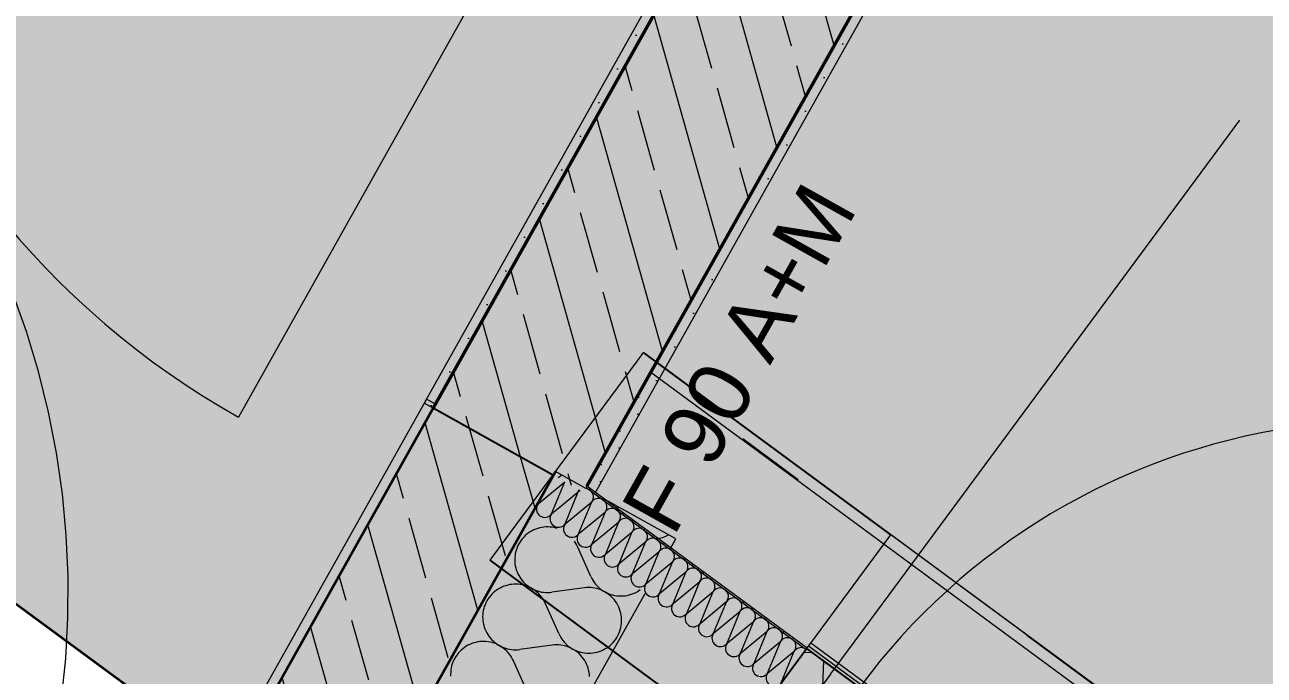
# Model space of a CAD drawing. Header units: metres. Extents: x -36 to 59, y 39 to 183.
# Drawn here: x 13.083 to 14.881, y 152.446 to 153.39 of the extents above; entities that cross this region are included whole.
import ezdxf

# ---------------------------------------------------------------- set-up
doc = ezdxf.new("R2010")
doc.units = ezdxf.units.M
doc.header["$MEASUREMENT"] = 0
for name, pattern in [('Achse', [0.0023, 0.0015, -0.0008]), ('Punktlinie', [0.0035, 0, -0.0035]), ('Strichlinie-über-Schnitt', [0.0023, 0.0008, -0.0015]), ('Strichlinie_ eng', [0.0023, 0.0015, -0.0008]), ('Strichpunktlinie', [0.006703, 0.003528, -0.001764, 0, -0.001411]), ('Wipeout_Contour', [1, 0, -1])]:
    doc.linetypes.add(name, pattern=pattern)
for name, color, linetype in [('00  Raster', 7, 'Continuous'), ('00  Raster Ausbau', 7, 'Continuous'), ('10  Decken', 7, 'Continuous'), ('10  Fassade', 7, 'Continuous'), ('10  Fassade_Deckschraffur', 7, 'Continuous'), ('10  Fassade_Schnittschraffur', 7, 'Continuous'), ('10  Treppen + Rampen', 7, 'Continuous'), ('10  Wand Massiv', 7, 'Continuous'), ('10  Wand Massiv_Deckschraffur', 7, 'Continuous'), ('10  Wand Massiv_Fenster', 7, 'Continuous'), ('10  Wand Massiv_Schnittschraffur', 7, 'Continuous'), ('10  Wand Massiv_Tür', 7, 'Continuous'), ('20  Boden Aufbauten', 7, 'Continuous'), ('40  Text Brandschutz', 7, 'Continuous'), ('Neubau_10  Treppen + Rampen', 7, 'Continuous'), ('Neubau_20  Boden Aufbauten', 7, 'Continuous'), ('Neubau_20  Decke Abhangdecke', 7, 'Continuous'), ('Neubau_50  NUF - Raumstempel', 7, 'Continuous')]:
    doc.layers.add(name, color=color, linetype=linetype)
doc.styles.add('ERSTELLTER_STIL_1', font='')
doc.styles.get('ERSTELLTER_STIL_1').set_extended_font_data('Arial')
pattern_1 = [(87.605446, (0, 0), (-0.059947608, 0.002506841), []), (177.605446, (0, 0), (0.002506841, 0.059947608), [])]
pattern_2 = [(87.605446, (0, 0), (-0.02497817, 0.001044517), [0, -0.025])]

# ---------------------------------------------------------------- blocks, each defined once
blk = doc.blocks.new('*X60', base_point=(-0.1628, 98.0075))
at = {"layer": '10  Wand Massiv_Schnittschraffur', "color": 98, "linetype": 'Continuous', "lineweight": 13, "ltscale": 1000, "true_color": 0x000100}
for p, q in [((13.814, 152.6523), (13.8116, 152.6505)), ((13.8165, 152.6539), (13.814, 152.6523)), ((13.8191, 152.6554), (13.8165, 152.6539)), ((13.8218, 152.6568), (13.8191, 152.6554)), ((13.8246, 152.6579), (13.8218, 152.6568)), ((13.8275, 152.6589), (13.8246, 152.6579)), ((13.8304, 152.6597), (13.8275, 152.6589)), ((13.8333, 152.6603), (13.8304, 152.6597)), ((13.8363, 152.6608), (13.8333, 152.6603)), ((13.8393, 152.661), (13.8363, 152.6608)), ((13.8423, 152.6611), (13.8393, 152.661)), ((13.8453, 152.6609), (13.8423, 152.6611)), ((13.8483, 152.6606), (13.8453, 152.6609)), ((13.8513, 152.6601), (13.8483, 152.6606)), ((13.8542, 152.6594), (13.8513, 152.6601)), ((13.8556, 152.6589), (13.8542, 152.6594)), ((13.7986, 152.634), (13.7974, 152.6313)), ((13.8, 152.6367), (13.7986, 152.634)), ((13.8016, 152.6393), (13.8, 152.6367)), ((13.8033, 152.6418), (13.8016, 152.6393)), ((13.8052, 152.6441), (13.8033, 152.6418)), ((13.8072, 152.6464), (13.8052, 152.6441)), ((13.8093, 152.6485), (13.8072, 152.6464)), ((13.8116, 152.6505), (13.8093, 152.6485)), ((13.8823, 152.638), (13.8809, 152.6403)), ((13.8838, 152.6354), (13.8823, 152.638)), ((13.8851, 152.6327), (13.8838, 152.6354)), ((13.7941, 152.6167), (13.794, 152.6137)), ((13.7944, 152.6197), (13.7941, 152.6167)), ((13.7948, 152.6226), (13.7944, 152.6197)), ((13.7955, 152.6256), (13.7948, 152.6226)), ((13.7964, 152.6285), (13.7955, 152.6256)), ((13.7974, 152.6313), (13.7964, 152.6285)), ((13.9044, 152.5892), (13.8851, 152.6327)), ((13.794, 152.6137), (13.794, 152.6106)), ((13.794, 152.6106), (13.7943, 152.6076)), ((13.7943, 152.6076), (13.7948, 152.6047)), ((13.7948, 152.6047), (13.7954, 152.6017)), ((13.7954, 152.6017), (13.7962, 152.5988)), ((13.7962, 152.5988), (13.7973, 152.596)), ((13.7973, 152.596), (13.7985, 152.5932)), ((13.7985, 152.5932), (13.7998, 152.5905)), ((13.7998, 152.5905), (13.8013, 152.588)), ((13.8013, 152.588), (13.803, 152.5855)), ((13.803, 152.5855), (13.8049, 152.5831)), ((13.8049, 152.5831), (13.8069, 152.5808)), ((13.8069, 152.5808), (13.809, 152.5787)), ((13.9044, 152.5892), (13.9057, 152.5864)), ((13.9057, 152.5864), (13.9072, 152.5837)), ((13.9072, 152.5837), (13.9089, 152.5812)), ((13.9089, 152.5812), (13.9107, 152.5787)), ((13.7586, 152.561), (13.7567, 152.5587)), ((13.7606, 152.5633), (13.7586, 152.561)), ((13.7628, 152.5654), (13.7606, 152.5633)), ((13.7651, 152.5674), (13.7628, 152.5654)), ((13.7675, 152.5692), (13.7651, 152.5674)), ((13.77, 152.5709), (13.7675, 152.5692)), ((13.7726, 152.5724), (13.77, 152.5709)), ((13.7753, 152.5737), (13.7726, 152.5724)), ((13.7781, 152.5749), (13.7753, 152.5737)), ((13.7809, 152.5758), (13.7781, 152.5749)), ((13.7838, 152.5766), (13.7809, 152.5758)), ((13.7868, 152.5773), (13.7838, 152.5766)), ((13.7897, 152.5777), (13.7868, 152.5773)), ((13.7927, 152.5779), (13.7897, 152.5777)), ((13.7958, 152.578), (13.7927, 152.5779)), ((13.7988, 152.5778), (13.7958, 152.578)), ((13.8018, 152.5775), (13.7988, 152.5778)), ((13.8047, 152.577), (13.8018, 152.5775)), ((13.8077, 152.5763), (13.8047, 152.577)), ((13.8105, 152.5754), (13.8077, 152.5763)), ((13.809, 152.5787), (13.8113, 152.5767)), ((13.8133, 152.5743), (13.8105, 152.5754)), ((13.8113, 152.5767), (13.8137, 152.5749)), ((13.8161, 152.5731), (13.8133, 152.5743)), ((13.8137, 152.5749), (13.8161, 152.5732)), ((13.8161, 152.5732), (13.8187, 152.5716)), ((13.8187, 152.5716), (13.8161, 152.5731)), ((13.8187, 152.5716), (13.8214, 152.5703)), ((13.8213, 152.5701), (13.8187, 152.5716)), ((13.8238, 152.5683), (13.8213, 152.5701)), ((13.8214, 152.5703), (13.8242, 152.5691)), ((13.8261, 152.5664), (13.8238, 152.5683)), ((13.8242, 152.5691), (13.827, 152.5681)), ((13.8283, 152.5644), (13.8261, 152.5664)), ((13.827, 152.5681), (13.8299, 152.5673)), ((13.8304, 152.5622), (13.8283, 152.5644)), ((13.8299, 152.5673), (13.8329, 152.5666)), ((13.8324, 152.5599), (13.8304, 152.5622)), ((13.8329, 152.5666), (13.8359, 152.5662)), ((13.8359, 152.5662), (13.8389, 152.5659)), ((13.8389, 152.5659), (13.8419, 152.5658)), ((13.8419, 152.5658), (13.8449, 152.5659)), ((13.8449, 152.5659), (13.8479, 152.5662)), ((13.8951, 152.5725), (13.8479, 152.5662)), ((13.8981, 152.5729), (13.8951, 152.5725)), ((13.9012, 152.573), (13.8981, 152.5729)), ((13.9042, 152.5729), (13.9012, 152.573)), ((13.9073, 152.5726), (13.9042, 152.5729)), ((13.9103, 152.5721), (13.9073, 152.5726)), ((13.9133, 152.5715), (13.9103, 152.5721)), ((13.9107, 152.5787), (13.9127, 152.5764)), ((13.9127, 152.5764), (13.9148, 152.5742)), ((13.9162, 152.5706), (13.9133, 152.5715)), ((13.9148, 152.5742), (13.9171, 152.5722)), ((13.9191, 152.5696), (13.9162, 152.5706)), ((13.9171, 152.5722), (13.9195, 152.5703)), ((13.9219, 152.5683), (13.9191, 152.5696)), ((13.9195, 152.5703), (13.922, 152.5685)), ((13.9246, 152.5669), (13.9219, 152.5683)), ((13.922, 152.5685), (13.9246, 152.5669)), ((13.9246, 152.5669), (13.9273, 152.5655)), ((13.9272, 152.5654), (13.9246, 152.5669)), ((13.9297, 152.5636), (13.9272, 152.5654)), ((13.9273, 152.5655), (13.9301, 152.5643)), ((13.9321, 152.5617), (13.9297, 152.5636)), ((13.9301, 152.5643), (13.933, 152.5632)), ((13.9344, 152.5597), (13.9321, 152.5617)), ((13.933, 152.5632), (13.9359, 152.5624)), ((13.9359, 152.5624), (13.9389, 152.5617)), ((13.9389, 152.5617), (13.9419, 152.5612)), ((13.9419, 152.5612), (13.9449, 152.5609)), ((13.9449, 152.5609), (13.948, 152.5608)), ((13.948, 152.5608), (13.951, 152.5609)), ((13.951, 152.5609), (13.9541, 152.5612)), ((13.9541, 152.5612), (13.9571, 152.5617)), ((13.9571, 152.5617), (13.9601, 152.5624)), ((13.9601, 152.5624), (13.963, 152.5633)), ((13.963, 152.5633), (13.9659, 152.5643)), ((13.9659, 152.5643), (13.9687, 152.5656)), ((13.9687, 152.5656), (13.9714, 152.567)), ((13.9714, 152.567), (13.974, 152.5686)), ((13.974, 152.5686), (13.9761, 152.5701)), ((13.7498, 152.5454), (13.749, 152.5425)), ((13.7509, 152.5482), (13.7498, 152.5454)), ((13.7521, 152.551), (13.7509, 152.5482)), ((13.7535, 152.5536), (13.7521, 152.551)), ((13.755, 152.5562), (13.7535, 152.5536)), ((13.7567, 152.5587), (13.755, 152.5562)), ((13.8341, 152.5575), (13.8324, 152.5599)), ((13.8358, 152.555), (13.8341, 152.5575)), ((13.8373, 152.5523), (13.8358, 152.555)), ((13.8386, 152.5496), (13.8373, 152.5523)), ((13.8578, 152.5061), (13.8386, 152.5496)), ((13.9365, 152.5575), (13.9344, 152.5597)), ((13.9385, 152.5552), (13.9365, 152.5575)), ((13.9403, 152.5527), (13.9385, 152.5552)), ((13.942, 152.5502), (13.9403, 152.5527)), ((13.9435, 152.5475), (13.942, 152.5502)), ((13.9449, 152.5448), (13.9435, 152.5475)), ((13.946, 152.5419), (13.9449, 152.5448)), ((13.7475, 152.5336), (13.7474, 152.5306)), ((13.7474, 152.5306), (13.7475, 152.5276)), ((13.7478, 152.5366), (13.7475, 152.5336)), ((13.7475, 152.5276), (13.7478, 152.5246)), ((13.7483, 152.5396), (13.7478, 152.5366)), ((13.749, 152.5425), (13.7483, 152.5396)), ((13.947, 152.539), (13.946, 152.5419)), ((13.9478, 152.5361), (13.947, 152.539)), ((13.9484, 152.5331), (13.9478, 152.5361)), ((13.9488, 152.5301), (13.9484, 152.5331)), ((13.949, 152.527), (13.9488, 152.5301)), ((13.949, 152.5239), (13.949, 152.527)), ((13.7478, 152.5246), (13.7482, 152.5216)), ((13.7482, 152.5216), (13.7489, 152.5186)), ((13.7489, 152.5186), (13.7497, 152.5157)), ((13.7497, 152.5157), (13.7507, 152.5129)), ((13.7507, 152.5129), (13.7519, 152.5101)), ((13.7519, 152.5101), (13.7533, 152.5075)), ((13.7533, 152.5075), (13.7548, 152.5049)), ((13.945, 152.5062), (13.9461, 152.509)), ((13.9461, 152.509), (13.9471, 152.5119)), ((13.9471, 152.5119), (13.9478, 152.5149)), ((13.9478, 152.5149), (13.9484, 152.5179)), ((13.9484, 152.5179), (13.9488, 152.5209)), ((13.9488, 152.5209), (13.949, 152.5239)), ((13.726, 152.4893), (13.7234, 152.4878)), ((13.7287, 152.4906), (13.726, 152.4893)), ((13.7315, 152.4918), (13.7287, 152.4906)), ((13.7344, 152.4927), (13.7315, 152.4918)), ((13.7373, 152.4935), (13.7344, 152.4927)), ((13.7402, 152.4942), (13.7373, 152.4935)), ((13.7432, 152.4946), (13.7402, 152.4942)), ((13.7462, 152.4948), (13.7432, 152.4946)), ((13.7492, 152.4949), (13.7462, 152.4948)), ((13.7522, 152.4947), (13.7492, 152.4949)), ((13.7552, 152.4944), (13.7522, 152.4947)), ((13.7548, 152.5049), (13.7565, 152.5024)), ((13.7582, 152.4939), (13.7552, 152.4944)), ((13.7565, 152.5024), (13.7583, 152.5)), ((13.7611, 152.4932), (13.7582, 152.4939)), ((13.7583, 152.5), (13.7603, 152.4977)), ((13.7603, 152.4977), (13.7625, 152.4956)), ((13.764, 152.4923), (13.7611, 152.4932)), ((13.7625, 152.4956), (13.7647, 152.4936)), ((13.7668, 152.4912), (13.764, 152.4923)), ((13.7647, 152.4936), (13.7671, 152.4918)), ((13.7695, 152.49), (13.7668, 152.4912)), ((13.7671, 152.4918), (13.7696, 152.4901)), ((13.7722, 152.4886), (13.7695, 152.49)), ((13.7696, 152.4901), (13.7722, 152.4886)), ((13.8485, 152.4895), (13.8013, 152.4832)), ((13.8516, 152.4898), (13.8485, 152.4895)), ((13.8546, 152.4899), (13.8516, 152.4898)), ((13.8577, 152.4898), (13.8546, 152.4899)), ((13.8607, 152.4895), (13.8577, 152.4898)), ((13.8578, 152.5061), (13.8592, 152.5033)), ((13.8592, 152.5033), (13.8607, 152.5007)), ((13.8607, 152.5007), (13.8623, 152.4981)), ((13.8637, 152.489), (13.8607, 152.4895)), ((13.8623, 152.4981), (13.8642, 152.4956)), ((13.8667, 152.4884), (13.8637, 152.489)), ((13.8642, 152.4956), (13.8661, 152.4933)), ((13.8661, 152.4933), (13.8683, 152.4911)), ((13.8683, 152.4911), (13.8705, 152.4891)), ((13.8705, 152.4891), (13.8729, 152.4872)), ((13.9299, 152.4872), (13.9323, 152.4891)), ((13.9323, 152.4891), (13.9346, 152.4912)), ((13.9346, 152.4912), (13.9367, 152.4934)), ((13.9367, 152.4934), (13.9387, 152.4957)), ((13.9387, 152.4957), (13.9405, 152.4982)), ((13.9405, 152.4982), (13.9422, 152.5007)), ((13.9422, 152.5007), (13.9436, 152.5034)), ((13.9436, 152.5034), (13.945, 152.5062)), ((13.7085, 152.4731), (13.7069, 152.4705)), ((13.7102, 152.4756), (13.7085, 152.4731)), ((13.7121, 152.478), (13.7102, 152.4756)), ((13.7141, 152.4802), (13.7121, 152.478)), ((13.7162, 152.4823), (13.7141, 152.4802)), ((13.7185, 152.4843), (13.7162, 152.4823)), ((13.7209, 152.4861), (13.7185, 152.4843)), ((13.7234, 152.4878), (13.7209, 152.4861)), ((13.7722, 152.4886), (13.7749, 152.4872)), ((13.7748, 152.487), (13.7722, 152.4886)), ((13.7772, 152.4852), (13.7748, 152.487)), ((13.7749, 152.4872), (13.7776, 152.486)), ((13.7796, 152.4833), (13.7772, 152.4852)), ((13.7776, 152.486), (13.7805, 152.485)), ((13.7818, 152.4813), (13.7796, 152.4833)), ((13.7805, 152.485), (13.7834, 152.4842)), ((13.7839, 152.4791), (13.7818, 152.4813)), ((13.7834, 152.4842), (13.7863, 152.4835)), ((13.7858, 152.4768), (13.7839, 152.4791)), ((13.7876, 152.4744), (13.7858, 152.4768)), ((13.7863, 152.4835), (13.7893, 152.4831)), ((13.7892, 152.4719), (13.7876, 152.4744)), ((13.7907, 152.4693), (13.7892, 152.4719)), ((13.7893, 152.4831), (13.7923, 152.4828)), ((13.7923, 152.4828), (13.7953, 152.4827)), ((13.7953, 152.4827), (13.7983, 152.4828)), ((13.7983, 152.4828), (13.8013, 152.4832)), ((13.8696, 152.4875), (13.8667, 152.4884)), ((13.8725, 152.4865), (13.8696, 152.4875)), ((13.8753, 152.4852), (13.8725, 152.4865)), ((13.8729, 152.4872), (13.8754, 152.4854)), ((13.878, 152.4838), (13.8753, 152.4852)), ((13.8754, 152.4854), (13.878, 152.4838)), ((13.878, 152.4838), (13.8807, 152.4824)), ((13.8807, 152.4823), (13.878, 152.4838)), ((13.8807, 152.4824), (13.8835, 152.4812)), ((13.8832, 152.4805), (13.8807, 152.4823)), ((13.8856, 152.4786), (13.8832, 152.4805)), ((13.8835, 152.4812), (13.8864, 152.4801)), ((13.8878, 152.4766), (13.8856, 152.4786)), ((13.8864, 152.4801), (13.8893, 152.4793)), ((13.89, 152.4744), (13.8878, 152.4766)), ((13.8893, 152.4793), (13.8923, 152.4786)), ((13.892, 152.4721), (13.89, 152.4744)), ((13.8938, 152.4696), (13.892, 152.4721)), ((13.8923, 152.4786), (13.8953, 152.4781)), ((13.8953, 152.4781), (13.8984, 152.4778)), ((13.8984, 152.4778), (13.9014, 152.4777)), ((13.9014, 152.4777), (13.9045, 152.4778)), ((13.9045, 152.4778), (13.9075, 152.4781)), ((13.9075, 152.4781), (13.9105, 152.4786)), ((13.9105, 152.4786), (13.9135, 152.4793)), ((13.9135, 152.4793), (13.9164, 152.4802)), ((13.9164, 152.4802), (13.9193, 152.4812)), ((13.9193, 152.4812), (13.9221, 152.4825)), ((13.9221, 152.4825), (13.9248, 152.4839)), ((13.9248, 152.4839), (13.9274, 152.4855)), ((13.9274, 152.4855), (13.9299, 152.4872)), ((13.7013, 152.4535), (13.701, 152.4505)), ((13.7017, 152.4565), (13.7013, 152.4535)), ((13.7024, 152.4594), (13.7017, 152.4565)), ((13.7033, 152.4623), (13.7024, 152.4594)), ((13.7043, 152.4651), (13.7033, 152.4623)), ((13.7055, 152.4679), (13.7043, 152.4651)), ((13.7069, 152.4705), (13.7055, 152.4679)), ((13.792, 152.4665), (13.7907, 152.4693)), ((13.8113, 152.423), (13.792, 152.4665)), ((13.8955, 152.4671), (13.8938, 152.4696)), ((13.897, 152.4644), (13.8955, 152.4671)), ((13.8983, 152.4617), (13.897, 152.4644)), ((13.8995, 152.4588), (13.8983, 152.4617)), ((13.9004, 152.4559), (13.8995, 152.4588)), ((13.9012, 152.453), (13.9004, 152.4559)), ((13.701, 152.4505), (13.7008, 152.4475)), ((13.7008, 152.4475), (13.7009, 152.4445)), ((13.9018, 152.45), (13.9012, 152.453)), ((13.9022, 152.447), (13.9018, 152.45)), ((13.9024, 152.4439), (13.9022, 152.447))]:
    blk.add_line(p, q, dxfattribs=at)
blk = doc.blocks.new('*X61', base_point=(-0.1628, 98.0075))
at = {"layer": '10  Wand Massiv_Schnittschraffur', "color": 98, "linetype": 'Continuous', "lineweight": 13, "ltscale": 1000, "true_color": 0x000100}
for p, q in [((13.8582, 152.7335), (13.8567, 152.7323)), ((13.8606, 152.7354), (13.8582, 152.7335)), ((13.8622, 152.7364), (13.8606, 152.7354))]:
    blk.add_line(p, q, dxfattribs=at)
blk = doc.blocks.new('*X62', base_point=(-0.1628, 98.0075))
at = {"layer": '10  Wand Massiv_Schnittschraffur', "color": 98, "linetype": 'Continuous', "lineweight": 13, "ltscale": 1000, "true_color": 0x000100}
for p, q in [((13.9447, 152.6864), (13.9424, 152.6914)), ((14.0016, 152.6444), (14.0036, 152.6448)), ((14.0036, 152.6448), (14.0066, 152.6455)), ((14.0066, 152.6455), (14.0096, 152.6463)), ((14.0096, 152.6463), (14.0124, 152.6474)), ((14.0124, 152.6474), (14.0152, 152.6486)), ((14.0152, 152.6486), (14.0171, 152.6496))]:
    blk.add_line(p, q, dxfattribs=at)
blk = doc.blocks.new('*X76', base_point=(-0.1628, 98.0075))
at = {"layer": '10  Fassade_Schnittschraffur', "color": 98, "linetype": 'Continuous', "lineweight": 13, "ltscale": 1000, "true_color": 0x000100}
for p, q in [((13.8279, 152.6944), (13.8666, 152.7264)), ((13.8475, 152.68), (13.8666, 152.7264)), ((13.8475, 152.68), (13.8862, 152.7119)), ((13.8671, 152.6655), (13.8862, 152.7119)), ((13.8279, 152.6944), (13.8299, 152.6992)), ((13.8671, 152.6655), (13.9058, 152.6975)), ((13.8867, 152.6511), (13.9058, 152.6975)), ((13.8867, 152.6511), (13.9254, 152.683)), ((13.9063, 152.6367), (13.9254, 152.683)), ((13.9063, 152.6367), (13.945, 152.6686)), ((13.9259, 152.6222), (13.945, 152.6686)), ((13.9259, 152.6222), (13.9645, 152.6542)), ((13.9455, 152.6078), (13.9645, 152.6542)), ((13.9455, 152.6078), (13.9841, 152.6397)), ((13.965, 152.5933), (13.9841, 152.6397)), ((13.965, 152.5933), (14.0037, 152.6253)), ((13.9846, 152.5789), (14.0037, 152.6253)), ((13.9846, 152.5789), (14.0233, 152.6108)), ((14.0042, 152.5644), (14.0233, 152.6108)), ((14.0042, 152.5644), (14.0429, 152.5964)), ((14.0238, 152.55), (14.0429, 152.5964)), ((14.0238, 152.55), (14.0625, 152.582)), ((14.0434, 152.5356), (14.0625, 152.582)), ((14.0434, 152.5356), (14.082, 152.5675)), ((14.063, 152.5211), (14.082, 152.5675)), ((14.063, 152.5211), (14.1016, 152.5531)), ((14.0825, 152.5067), (14.1016, 152.5531)), ((14.0825, 152.5067), (14.1212, 152.5386)), ((14.1021, 152.4922), (14.1212, 152.5386)), ((14.1021, 152.4922), (14.1408, 152.5242)), ((14.1217, 152.4778), (14.1408, 152.5242)), ((14.1217, 152.4778), (14.1604, 152.5097)), ((14.1413, 152.4634), (14.1604, 152.5097)), ((14.1413, 152.4634), (14.18, 152.4953)), ((14.1609, 152.4489), (14.18, 152.4953)), ((14.1609, 152.4489), (14.1996, 152.4809)), ((14.1805, 152.4345), (14.1996, 152.4809)), ((14.1805, 152.4345), (14.1813, 152.4351))]:
    blk.add_line(p, q, dxfattribs=at)
for centre, start, end in [((13.8568, 152.7336), 323.5933, 325.0961), ((13.8764, 152.7192), 323.5933, 339.3903), ((13.896, 152.7047), 127.2105, 143.5933), ((13.896, 152.7047), 53.5933, 86.3075), ((13.896, 152.7047), 323.5933, 53.5933), ((13.8377, 152.6872), 143.5933, 233.5933), ((13.9156, 152.6903), 53.5933, 143.5933), ((13.9156, 152.6903), 323.5933, 53.5933), ((13.9352, 152.6758), 53.5933, 143.5933), ((13.8377, 152.6872), 233.5933, 323.5933), ((13.8573, 152.6728), 143.5933, 233.5933), ((13.9352, 152.6758), 323.5933, 53.5933), ((13.9548, 152.6614), 53.5933, 143.5933), ((13.9548, 152.6614), 323.5933, 53.5933), ((13.8573, 152.6728), 233.5933, 323.5933), ((13.8769, 152.6583), 143.5933, 233.5933), ((13.8769, 152.6583), 233.5933, 323.5933), ((13.8965, 152.6439), 143.5933, 233.5933), ((13.9743, 152.6469), 53.5933, 143.5933), ((13.9743, 152.6469), 323.5933, 53.5933), ((13.8965, 152.6439), 233.5933, 323.5933), ((13.9161, 152.6294), 143.5933, 233.5933), ((13.9939, 152.6325), 53.5933, 143.5933), ((13.9939, 152.6325), 323.5933, 53.5933), ((13.9161, 152.6294), 233.5933, 323.5933), ((13.9357, 152.615), 143.5933, 233.5933), ((14.0135, 152.6181), 53.5933, 143.5933), ((14.0135, 152.6181), 323.5933, 53.5933), ((14.0331, 152.6036), 53.5933, 143.5933), ((13.9357, 152.615), 233.5933, 323.5933), ((13.9552, 152.6006), 143.5933, 233.5933), ((14.0331, 152.6036), 323.5933, 53.5933), ((14.0527, 152.5892), 53.5933, 143.5933), ((14.0527, 152.5892), 323.5933, 53.5933), ((13.9552, 152.6006), 233.5933, 323.5933), ((13.9748, 152.5861), 143.5933, 233.5933), ((13.9748, 152.5861), 233.5933, 323.5933), ((13.9944, 152.5717), 143.5933, 233.5933), ((14.0723, 152.5747), 53.5933, 143.5933), ((14.0723, 152.5747), 323.5933, 53.5933), ((13.9944, 152.5717), 233.5933, 323.5933), ((14.014, 152.5572), 143.5933, 233.5933), ((14.0918, 152.5603), 53.5933, 143.5933), ((14.0918, 152.5603), 323.5933, 53.5933), ((14.014, 152.5572), 233.5933, 323.5933), ((14.0336, 152.5428), 143.5933, 233.5933), ((14.1114, 152.5458), 53.5933, 143.5933), ((14.1114, 152.5458), 323.5933, 53.5933), ((14.131, 152.5314), 53.5933, 143.5933), ((14.0336, 152.5428), 233.5933, 323.5933), ((14.0532, 152.5283), 143.5933, 233.5933), ((14.131, 152.5314), 323.5933, 53.5933), ((14.1506, 152.517), 53.5933, 143.5933), ((14.1506, 152.517), 323.5933, 53.5933), ((14.0532, 152.5283), 233.5933, 323.5933), ((14.0727, 152.5139), 143.5933, 233.5933), ((14.1702, 152.5025), 53.5933, 143.5933), ((14.1702, 152.5025), 323.5933, 53.5933), ((14.0727, 152.5139), 233.5933, 323.5933), ((14.0923, 152.4995), 143.5933, 233.5933), ((14.0923, 152.4995), 233.5933, 323.5933), ((14.1119, 152.485), 143.5933, 233.5933), ((14.1898, 152.4881), 53.5933, 143.5933), ((14.1898, 152.4881), 323.5933, 53.5933), ((14.1119, 152.485), 233.5933, 323.5933), ((14.1315, 152.4706), 143.5933, 233.5933), ((14.2093, 152.4736), 53.5933, 143.5933), ((14.2093, 152.4736), 52.3708, 53.5933), ((14.1315, 152.4706), 233.5933, 323.5933), ((14.1511, 152.4561), 143.5933, 233.5933), ((14.1511, 152.4561), 233.5933, 323.5933), ((14.1707, 152.4417), 143.5933, 233.5933), ((14.1707, 152.4417), 233.5933, 323.5933), ((14.166, 152.4149), 52.3708, 53.5933)]:
    blk.add_arc(centre, 0.0122, start, end, dxfattribs=at)

msp = doc.modelspace()

# ---------------------------------------------------------------- hatches: boundary and pattern name
at = {"layer": '10  Wand Massiv_Deckschraffur', "linetype": 'Continuous', "lineweight": 0, "true_color": 0xffffff}
msp.add_hatch(color=7, dxfattribs=at).paths.add_polyline_path([(13.7583, 152.6127), (17.5506, 149.816), (17.7367, 150.1447), (13.9808, 152.9145)])
at = {"layer": '10  Wand Massiv_Schnittschraffur', "linetype": 'Continuous', "lineweight": 13}
for points in [[(13.8987, 152.7203), (13.9109, 152.7113), (14.4497, 153.673), (14.4366, 153.6803)], [(14.0759, 153.5787), (13.6626, 152.841), (13.6757, 152.8337), (14.089, 153.5713)], [(14.0963, 153.5844), (13.6757, 152.8337), (13.8938, 152.7115), (14.3144, 153.4622)]]:
    msp.add_hatch(color=1, dxfattribs=at).paths.add_polyline_path(points)
at = {"layer": '10  Wand Massiv_Schnittschraffur', "linetype": 'Continuous', "lineweight": 13, "true_color": 0x000100}
h = msp.add_hatch(dxfattribs=at)
h.set_pattern_fill('Gips_0002', color=98, style=0, pattern_type=2)
h.set_pattern_definition(pattern_2)
h.paths.add_polyline_path([(13.8987, 152.7203), (13.9109, 152.7113), (14.4497, 153.673), (14.4366, 153.6803)])
h = msp.add_hatch(dxfattribs=at)
h.set_pattern_fill('Gips_0002', color=98, style=0, pattern_type=2)
h.set_pattern_definition(pattern_2)
h.paths.add_polyline_path([(14.0759, 153.5787), (13.6626, 152.841), (13.6757, 152.8337), (14.089, 153.5713)])
h = msp.add_hatch(dxfattribs=at)
h.set_pattern_fill('Beton__Stahlbeton_0002', color=98, style=0, pattern_type=2)
h.set_pattern_definition([(105.73796, (0, 0), (0.11550147, 0.03254858), []), (105.73796, (-0.05775, -0.01627), (0.11550147, 0.03254858), [0.09, -0.03])])
h.paths.add_polyline_path([(14.0963, 153.5844), (13.6757, 152.8337), (13.8938, 152.7115), (14.3144, 153.4622)])
at = {"layer": '10  Wand Massiv_Schnittschraffur', "linetype": 'Continuous', "lineweight": 18}
for points in [[(13.6657, 152.8465), (11.0698, 148.2135), (11.0828, 148.2061), (13.6788, 152.8392)], [(11.2573, 148.1084), (13.8532, 152.7414), (13.6788, 152.8392), (11.0828, 148.2061)]]:
    msp.add_hatch(color=171, dxfattribs=at).paths.add_polyline_path(points)
at = {"layer": '10  Wand Massiv_Schnittschraffur', "linetype": 'Continuous', "lineweight": 13, "true_color": 0x000100}
h = msp.add_hatch(dxfattribs=at)
h.set_pattern_fill('Gips_0002', color=98, style=0, pattern_type=2)
h.set_pattern_definition(pattern_2)
h.paths.add_polyline_path([(13.6657, 152.8465), (11.0698, 148.2135), (11.0828, 148.2061), (13.6788, 152.8392)])
h = msp.add_hatch(dxfattribs=at)
h.set_pattern_fill('Beton__Stahlbeton_0002', color=98, style=0, pattern_type=2)
h.set_pattern_definition([(105.73796, (0, 0), (0.11550147, 0.03254858), []), (105.73796, (-0.05775, -0.01627), (0.11550147, 0.03254858), [0.09, -0.03])])
h.paths.add_polyline_path([(11.2573, 148.1084), (13.8532, 152.7414), (13.6788, 152.8392), (11.0828, 148.2061)])

# ---------------------------------------------------------------- linework, layer by layer
at = {"layer": '00  Raster', "color": 7, "linetype": 'Strichpunktlinie', "lineweight": 13, "ltscale": 1000}
msp.add_line((-11.9603, 108.1029), (14.1513, 154.7055), dxfattribs=at)
at = {"layer": '10  Treppen + Rampen', "color": 7, "linetype": 'Strichlinie_ eng', "lineweight": 13, "ltscale": 1000}
msp.add_arc((11.9262, 152.5651), 1.22, 330.1915, 60.3734, dxfattribs=at)
at = {"layer": '10  Wand Massiv', "color": 7, "linetype": 'Continuous', "lineweight": 50, "ltscale": 1000}
for p, q in [((14.0963, 153.5844), (13.6757, 152.8337)), ((13.8987, 152.7203), (14.3144, 153.4622))]:
    msp.add_line(p, q, dxfattribs=at)
at = {"layer": '10  Wand Massiv', "color": 7, "linetype": 'Continuous', "lineweight": 13, "ltscale": 1000}
for p, q in [((13.9719, 152.9024), (13.9808, 152.9145)), ((13.877, 152.7736), (13.9719, 152.9024)), ((13.788, 152.6529), (13.877, 152.7736)), ((13.7583, 152.6127), (13.788, 152.6529))]:
    msp.add_line(p, q, dxfattribs=at)
at = {"layer": '10  Wand Massiv', "color": 7, "linetype": 'Continuous', "lineweight": 35, "ltscale": 1000}
for p, q in [((13.6788, 152.8392), (11.0828, 148.2061)), ((13.8212, 152.6843), (13.8532, 152.7414)), ((11.2573, 148.1084), (13.8212, 152.6843))]:
    msp.add_line(p, q, dxfattribs=at)
at = {"layer": '10  Wand Massiv', "color": 7, "linetype": 'Continuous', "lineweight": 13, "ltscale": 1000, "flags": 128}
for points in [[(13.9109, 152.7113), (14.457, 153.6861)], [(14.0759, 153.5787), (13.6626, 152.841)], [(13.6657, 152.8465), (11.0698, 148.2135)], [(13.6757, 152.8337), (13.6626, 152.841)], [(13.6788, 152.8392), (13.6657, 152.8465)], [(13.8969, 152.717), (13.8532, 152.7414)], [(14.0277, 152.6437), (13.9234, 152.7021)], [(14.0204, 152.6306), (14.0277, 152.6437)], [(11.4318, 148.0106), (13.9834, 152.5646)]]:
    msp.add_lwpolyline(points, dxfattribs=at)
at = {"layer": '10  Wand Massiv', "color": 7, "linetype": 'Continuous', "lineweight": 25, "ltscale": 1000, "flags": 128}
msp.add_lwpolyline([(13.851, 152.7355), (13.6757, 152.8337)], dxfattribs=at)
at = {"layer": '10  Wand Massiv_Fenster', "color": 7, "linetype": 'Continuous', "lineweight": 13, "ltscale": 1000}
for p, q in [((13.9719, 152.9024), (13.9808, 152.9145)), ((13.877, 152.7736), (13.9719, 152.9024)), ((13.788, 152.6529), (13.877, 152.7736)), ((13.7583, 152.6127), (13.788, 152.6529))]:
    msp.add_line(p, q, dxfattribs=at)
at = {"layer": '10  Wand Massiv_Fenster', "color": 7, "linetype": 'Continuous', "lineweight": 25, "ltscale": 1000}
for p, q in [((17.7367, 150.1447), (13.9808, 152.9145)), ((17.5506, 149.816), (13.7583, 152.6127))]:
    msp.add_line(p, q, dxfattribs=at)
at = {"layer": '10  Wand Massiv_Tür', "color": 7, "linetype": 'Continuous', "lineweight": 18, "ltscale": 1000}
msp.add_line((13.9798, 153.8675), (13.3933, 152.8206), dxfattribs=at)
at = {"layer": '10  Wand Massiv_Tür', "color": 7, "linetype": 'Continuous', "lineweight": 13, "ltscale": 1000}
msp.add_arc((13.9798, 153.8675), 1.2, 150.738, 240.738, dxfattribs=at)
at = {"layer": '20  Boden Aufbauten', "color": 7, "linetype": 'Continuous', "lineweight": 13, "ltscale": 1000, "flags": 128}
msp.add_lwpolyline([(8.4599, 154.7767), (8.345, 154.5717), (11.8346, 152.6164), (11.7124, 152.3983), (13.021, 151.6652), (14.0963, 153.5844), (14.0091, 153.6333), (14.1313, 153.8514), (12.8401, 154.5748), (12.7179, 154.3567), (9.2982, 156.2729), (9.1833, 156.0678), (8.9652, 156.19), (8.2418, 154.8989)], close=True, dxfattribs=at)

# ---------------------------------------------------------------- block references
at = {"layer": '10  Treppen + Rampen', "color": 7, "linetype": 'Continuous', "lineweight": 13, "ltscale": 1000}
for name in ['*X61', '*X62', '*X60']:
    msp.add_blockref(name, (-0.1628, 98.0075), dxfattribs=at)

# ---------------------------------------------------------------- next in the draw order: wipeouts: each hides what was drawn before it
at = {"color": 254, "linetype": 'Wipeout_Contour', "lineweight": 0, "ltscale": 608.678738}
msp.add_wipeout([(17.6396, 149.9733), (17.7367, 150.1447), (14.3396, 152.6498), (14.2235, 152.4925)], dxfattribs=at).dxf.layer = '10  Fassade_Deckschraffur'

# ---------------------------------------------------------------- next in the draw order: texts
at = {"layer": '40  Text Brandschutz', "color": 7, "linetype": 'Continuous', "lineweight": 13, "insert": (13.9457, 152.6891), "char_height": 0.09, "attachment_point": 1, "rotation": 60.738, "style": 'ERSTELLTER_STIL_1'}
msp.add_mtext('\\A1;{\\pql;\\pt0,1;\\fArial|b0|i0|c0|p38;F 90 A+M\\fArial|b0|i0|c0|p38;\\fArial|b0|i0|c0|p38;\\fArial|b0|i0|c0|p38;\\fArial|b0|i0|c0|p38;\\fArial|b0|i0|c0|p38;\\fArial|b0|i0|c0|p38;\\fArial|b0|i0|c0|p38;\\fArial|b0|i0|c0|p38;\\fArial|b0|i0|c0|p38;\\fArial|b0|i0|c0|p38;\\fArial|b0|i0|c0|p38;\\fArial|b0|i0|c0|p38;\\fArial|b0|i0|c0|p38;\\fArial|b0|i0|c0|p38;\\fArial|b0|i0|c0|p38;\\fArial|b0|i0|c0|p38;\\fArial|b0|i0|c0|p38;\\fArial|b0|i0|c0|p38;\\fArial|b0|i0|c0|p38;\\fArial|b0|i0|c0|p38;\\fArial|b0|i0|c0|p38;\\fArial|b0|i0|c0|p38;\\fArial|b0|i0|c0|p38;\\fArial|b0|i0|c0|p38;\\fArial|b0|i0|c0|p38;\\fArial|b0|i0|c0|p38;\\fArial|b0|i0|c0|p38;\\fArial|b0|i0|c0|p38;\\fArial|b0|i0|c0|p38;\\fArial|b0|i0|c0|p38;\\fArial|b0|i0|c0|p38;\\fArial|b0|i0|c0|p38;\\fArial|b0|i0|c0|p38;\\fArial|b0|i0|c0|p38;\\fArial|b0|i0|c0|p38;\\fArial|b0|i0|c0|p38;\\fArial|b0|i0|c0|p38;\\fArial|b0|i0|c0|p38;\\fArial|b0|i0|c0|p38;\\fArial|b0|i0|c0|p38;\\fArial|b0|i0|c0|p38;\\fArial|b0|i0|c0|p38;\\fArial|b0|i0|c0|p38;\\fArial|b0|i0|c0|p38;\\fArial|b0|i0|c0|p38;\\fArial|b0|i0|c0|p38;\\fArial|b0|i0|c0|p38;}', dxfattribs=at)

# ---------------------------------------------------------------- next in the draw order: wipeouts: each hides what was drawn before it
at = {"color": 254, "linetype": 'Wipeout_Contour', "lineweight": 0, "ltscale": 608.297421}
msp.add_wipeout([(17.6344, 149.9642), (17.6369, 149.9686), (14.2203, 152.4881), (14.2174, 152.4841)], dxfattribs=at).dxf.layer = '10  Fassade_Deckschraffur'

# ---------------------------------------------------------------- next in the draw order: wipeouts: each hides what was drawn before it
at = {"color": 254, "linetype": 'Wipeout_Contour', "lineweight": 0, "ltscale": 608.180856}
msp.add_wipeout([(14.1812, 152.435), (17.6042, 149.9107), (17.6344, 149.9642), (14.2174, 152.4841)], dxfattribs=at).dxf.layer = '10  Fassade_Deckschraffur'

# ---------------------------------------------------------------- next in the draw order: wipeouts: each hides what was drawn before it
at = {"color": 254, "linetype": 'Wipeout_Contour', "lineweight": 0, "ltscale": 608.315998}
msp.add_wipeout([(14.2203, 152.4881), (17.6369, 149.9686), (17.6396, 149.9733), (14.2235, 152.4925)], dxfattribs=at).dxf.layer = '10  Fassade_Deckschraffur'

# ---------------------------------------------------------------- next in the draw order: hatches: boundary and pattern name
at = {"layer": '10  Fassade_Schnittschraffur', "linetype": 'Continuous', "lineweight": 0, "true_color": 0xffffff}
for points in [[(14.2168, 152.4833), (14.218, 152.4849), (13.8987, 152.7203), (13.8977, 152.7185)], [(14.2076, 152.3993), (14.2137, 152.3949), (14.2197, 152.3904), (14.2418, 152.3741), (14.2499, 152.3681), (14.2944, 152.4285), (14.2179, 152.4849), (14.1734, 152.4245)]]:
    msp.add_hatch(color=7, dxfattribs=at).paths.add_polyline_path(points)
at = {"layer": '10  Fassade_Schnittschraffur', "linetype": 'Continuous', "lineweight": 13, "true_color": 0x000100}
h = msp.add_hatch(dxfattribs=at)
h.set_pattern_fill('Dämmung__hart_1_0002', color=98, style=0, pattern_type=2)
h.set_pattern_definition(pattern_1)
h.paths.add_polyline_path([(14.2168, 152.4833), (14.218, 152.4849), (13.8987, 152.7203), (13.8977, 152.7185)])
h = msp.add_hatch(dxfattribs=at)
h.set_pattern_fill('Dämmung__hart_1_0002', color=98, style=0, pattern_type=2)
h.set_pattern_definition(pattern_1)
h.paths.add_polyline_path([(14.2076, 152.3993), (14.2137, 152.3949), (14.2197, 152.3904), (14.2418, 152.3741), (14.2499, 152.3681), (14.2944, 152.4285), (14.2179, 152.4849), (14.1734, 152.4245)])
at = {"layer": 'Neubau_10  Treppen + Rampen', "linetype": 'Continuous', "lineweight": 0, "true_color": 0x8f8f8f}
msp.add_hatch(color=252, dxfattribs=at).paths.add_polyline_path([(17.3227, 149.4136), (18.8217, 152.0611), (1.2236, 162.0253), (0.6998, 161.0905), (9.3112, 156.2655), (8.937, 155.5976)])

# ---------------------------------------------------------------- next in the draw order: linework, layer by layer
at = {"layer": '00  Raster', "color": 7, "linetype": 'Strichpunktlinie', "lineweight": 13, "ltscale": 1000}
msp.add_line((17.9774, 150.5699), (6.4769, 159.0508), dxfattribs=at)
at = {"layer": '00  Raster Ausbau', "color": 9, "linetype": 'Achse', "lineweight": 18, "ltscale": 1000}
for q in [(14.8458, 153.252), (13.6588, 151.6423)]:
    msp.add_line((14.2523, 152.4472), q, dxfattribs=at)
at = {"layer": '10  Decken', "color": 7, "linetype": 'Punktlinie', "lineweight": 13, "ltscale": 1000, "flags": 128}
msp.add_lwpolyline([(3.3511, 124.7377), (1.9323, 125.5327), (0.808, 123.5262), (0.6554, 123.6117), (0.7776, 123.8298), (-1.5997, 125.1618), (-1.8178, 125.284), (-0.6887, 127.2992), (-0.6102, 127.2552), (11.1177, 148.1866), (11.2573, 148.1084), (13.8532, 152.7414), (13.8969, 152.717), (13.9923, 152.8873), (17.7292, 150.1316)], dxfattribs=at)
at = {"layer": '10  Fassade', "color": 7, "linetype": 'Strichpunktlinie', "lineweight": 13, "ltscale": 1000}
msp.add_line((17.6498, 149.9913), (14.2358, 152.509), dxfattribs=at)
at = {"layer": '10  Fassade', "color": 7, "linetype": 'Continuous', "lineweight": 13, "ltscale": 1000}
for q in [(14.1734, 152.4245), (14.2944, 152.4285)]:
    msp.add_line((14.2179, 152.4849), q, dxfattribs=at)
at = {"layer": '10  Fassade', "color": 7, "linetype": 'Continuous', "lineweight": 13, "ltscale": 1000, "flags": 128}
for points in [[(14.2168, 152.4833), (14.218, 152.4849), (13.8987, 152.7203), (13.8977, 152.7185)], [(13.8977, 152.7185), (14.2168, 152.4833)]]:
    msp.add_lwpolyline(points, dxfattribs=at)
at = {"layer": '10  Fassade', "color": 7, "linetype": 'Continuous', "lineweight": 18, "ltscale": 1000, "flags": 128}
for points in [[(14.2235, 152.4925), (14.3396, 152.6498)], [(17.7367, 150.1447), (14.3396, 152.6498)], [(14.2203, 152.4881), (14.2235, 152.4925)], [(17.6396, 149.9733), (14.2235, 152.4925)], [(14.1812, 152.435), (14.2174, 152.4841)], [(14.2174, 152.4841), (14.2203, 152.4881)], [(17.6344, 149.9642), (14.2174, 152.4841)], [(17.6369, 149.9686), (14.2203, 152.4881)]]:
    msp.add_lwpolyline(points, dxfattribs=at)
at = {"layer": '10  Fassade', "color": 7, "linetype": 'Strichlinie_ eng', "lineweight": 18, "ltscale": 1000, "flags": 128}
for points in [[(14.2179, 152.4849), (14.1734, 152.4245)], [(14.2179, 152.4849), (15.0892, 151.8424), (15.3447, 151.654), (16.0787, 151.1127), (16.4312, 150.8527), (17.2622, 150.2399), (17.5177, 150.0515), (17.6349, 149.9651)]]:
    msp.add_lwpolyline(points, dxfattribs=at)
at = {"layer": '10  Fassade', "color": 7, "linetype": 'Continuous', "lineweight": 13, "ltscale": 1000}
msp.add_arc((15.0613, 151.863), 0.9526, 52.9919, 143.5933, dxfattribs=at)
at = {"layer": 'Neubau_10  Treppen + Rampen', "color": 8, "linetype": 'Continuous', "lineweight": 35, "ltscale": 1000, "flags": 128}
msp.add_lwpolyline([(1.2236, 162.0253), (0.6998, 161.0905), (9.3112, 156.2655), (8.937, 155.5976), (17.3227, 149.4136)], dxfattribs=at)
at = {"layer": 'Neubau_20  Boden Aufbauten', "color": 7, "linetype": 'Continuous', "lineweight": 13, "ltscale": 1000, "flags": 128}
msp.add_lwpolyline([(14.82, 154.3269), (14.4497, 153.673), (14.4366, 153.6803), (13.9915, 152.8858), (17.6093, 150.2179), (17.7284, 150.1301)], dxfattribs=at)
at = {"layer": 'Neubau_20  Decke Abhangdecke', "color": 7, "linetype": 'Strichlinie-über-Schnitt', "lineweight": 13, "ltscale": 1000, "flags": 128}
msp.add_lwpolyline([(14.817, 154.3286), (14.0119, 152.8916), (17.7353, 150.1423)], dxfattribs=at)
at = {"layer": 'Neubau_50  NUF - Raumstempel', "color": 7, "linetype": 'Punktlinie', "lineweight": 13, "ltscale": 1000, "flags": 128}
msp.add_lwpolyline([(17.7367, 150.1447), (14.0119, 152.8916), (14.817, 154.3286)], dxfattribs=at)

# ---------------------------------------------------------------- next in the draw order: block references
at = {"layer": '10  Treppen + Rampen', "color": 7, "linetype": 'Continuous', "lineweight": 13, "ltscale": 1000}
msp.add_blockref('*X76', (-0.1628, 98.0075), dxfattribs=at)

doc.saveas('drawing.dxf')
